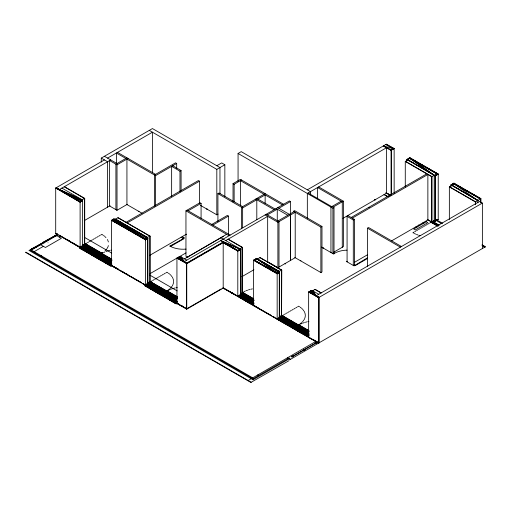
<?xml version="1.0" encoding="UTF-8"?>
<svg xmlns="http://www.w3.org/2000/svg" width="511" height="511" viewBox="0 0 511 511"><rect width="100%" height="100%" fill="white"/><g stroke="black" fill="none" stroke-linecap="round" stroke-linejoin="round"><path stroke-width="0.77" d="M104.423 159.917L55.705 188.042L55.705 233.489L80.106 247.573L80.106 246.941M253.028 379.769L253.028 378.855L289.232 357.956L290.018 358.409L253.028 379.769L28.935 250.39M281.612 316.692L277.16 319.266L277.16 273.187L277.537 271.878L278.438 271.354L279.281 271.501L279.281 316.948M477.868 202.873L477.868 200.484L453.966 183.775L453.966 183.136L450.894 184.912L450.894 186.502M81.428 246.174L82.526 246.174L82.526 200.734L81.428 200.734L80.106 201.494L80.106 247.573L59.365 235.29M146.778 283.905L147.877 283.905L147.877 238.458L145.456 239.863L111.59 220.305L114.01 218.906L111.59 220.305L111.59 265.752L145.456 285.304L145.456 239.225L114.01 219.545L114.01 218.906L114.956 219.455L118.086 217.648L150.068 236.108L150.068 281.555L147.289 283.158M179.361 256.637L177.566 258.036L186.751 263.344L176.934 258.036L186.751 263.702L223.192 242.668L223.192 288.108L186.751 309.149L176.934 303.483L176.934 258.036L180.951 256.809L184.235 261.613L179.361 257.276L179.361 256.637L184.235 261.613L289.379 200.912L290.478 201.545L290.478 214.307M253.437 300.244L253.858 299.995L242.84 293.633L237.8 296.546L237.807 250.46L240.029 249.176L240.873 249.33L240.873 294.77L240.029 294.623L240.579 294.943L240.579 249.496L220.675 240.572L237.807 250.46M277.16 318.628L277.16 319.266L279.581 317.868L279.581 272.42L277.537 271.878L256.873 258.905L254.644 260.188L253.545 260.188L253.545 305.635L271.603 315.779M482.378 248.531L482.378 203.091L479.548 201.449L316.232 295.741L311.065 291.232L311.065 290.599L312.01 291.142L315.14 289.335L321.234 292.854M305.093 317.293L304.767 318.238M173.389 283.33L173.063 284.276M173.465 282.755L173.599 281.797M305.176 316.718L305.303 315.753M182.005 306.408L182.101 305.827M108.108 246.551L108.345 245.599M300.979 260.846L300.717 260.77M138.998 211.318L138.737 211.235M172.827 284.838L172.379 285.764M304.53 318.8L304.083 319.726M107.367 248.033L107.84 247.113M115.601 219.078L147.577 237.545L115.307 219.251L114.956 220.088L145.456 239.225L146.778 238.458L147.877 238.458L145.833 237.915L115.863 219.57L114.956 220.088L114.01 219.545L112.216 220.305L145.45 239.499L147.251 238.458L146.306 237.915L146.734 237.391L147.577 237.545L147.577 282.985M171.357 287.188L171.996 286.301M303.061 321.151L303.7 320.256M106.352 249.457L107.048 248.582M105.937 249.988L105.074 250.805M82.226 201.411L82.226 199.814L81.383 199.66L80.955 200.184L81.901 200.734L80.106 202.132L55.705 188.042M278.438 271.354L278.01 271.878L279.581 272.42L277.16 273.819L253.545 260.188L256.618 258.413L279.281 271.501L256.873 258.905L277.16 273.187L278.955 272.42L277.16 273.819M114.956 220.088L115.627 219.43L114.956 219.819L114.01 219.545M311.065 291.232L312.01 291.781L312.681 291.123L308.644 291.998L308.644 337.445L318.826 342.958L318.826 297.517L309.27 291.998L311.065 290.599L308.644 291.998L318.513 297.696L482.378 203.091M179.361 257.276L180.306 257.819L180.977 257.161L177.566 258.036L186.751 263.069L178.039 258.036L179.361 257.001L180.306 257.544L180.658 256.976L181.213 257.295L184.235 261.613M301.215 322.978L300.181 323.731M170.035 288.523L170.904 287.706M169.511 289.015L168.477 289.775M301.733 322.486L302.608 321.662M81.939 199.98L81.383 199.66L80.483 200.184L81.428 200.734L80.106 201.768L56.018 187.863L80.106 202.132L82.526 200.734L80.483 200.184L59.404 189.543L110.721 159.917M80.106 247.573L81.901 246.174L80.7 246.864M145.456 239.863L147.251 238.458L145.833 237.915L145.456 239.225L112.216 220.305L114.01 219.27L114.956 219.455L114.956 219.819L114.01 219.27L112.688 220.305L145.456 239.225L115.863 219.57M279.281 271.501L256.324 258.585L254.171 260.188L277.16 273.455L278.955 272.42L277.537 271.878L278.482 272.42L277.16 273.455L253.545 260.188M433.711 220.433L435.449 221.097L435.449 175.656L438.227 174.047L438.227 219.494L433.609 222.157M237.8 251.099L240.266 249.311L237.8 250.735L222.879 242.482L237.8 251.099L240.873 249.33L220.912 237.8M237.8 296.546L240.579 294.943M391.369 194.059L391.369 150.208L393.521 148.605L393.048 148.605L391.056 150.023L394.147 148.605L394.147 193.247M438.227 219.494L435.129 220.918L436.624 219.851M222.956 242.163L237.8 250.735L240.029 249.176M166.752 290.912L167.825 290.21M298.456 324.875L299.529 324.172M101.874 253.181L102.89 252.504M101.274 162.083L101.274 158.097L152.438 128.561L219.966 167.551L219.966 193.861M107.572 158.097L152.431 132.196L152.431 172.859M126.932 157.829L115.914 164.184L115.914 209.631L117.019 210.27L127.348 204.304M117.019 164.823L117.019 210.27L109.616 205.997L109.616 160.55L117.019 164.823L128.037 158.461M82.68 244.999L84.717 243.824L84.717 198.377L80.955 200.184L82.526 200.734M142.084 213.291L126.932 204.541L126.932 159.1L155.587 175.637L176.678 163.463L176.678 168.247M55.705 233.489L58.082 234.498L56.018 233.31L57.277 234.032M30.558 249.636L31.343 249.176M55.616 235.162L56.402 234.709L57.034 235.073L56.248 235.526M56.561 234.805L56.874 234.983M31.893 249.132L55.539 235.482M32.052 249.227L55.693 235.571M31.184 250L31.969 249.54M32.442 249.451L31.184 249.087L32.525 249.496L33.279 249.061M56.089 235.801L56.402 235.622L55.143 235.258L56.165 235.846M33.988 248.653L35.17 247.969M35.879 247.56L37.054 246.877M37.763 246.468L38.945 245.791M39.654 245.382L56.638 235.571L61.358 238.298L45.434 247.496L40.714 244.769M56.938 235.584L57.449 235.29M84.277 220.624L110.089 205.722M34.141 251.668L43.397 246.321M60.662 236.35L59.161 237.027M171.639 196.665L171.639 166.369L179.981 171.185L181.086 170.553L181.086 190.482M216.817 165.73L221.697 162.913L224.846 164.734L224.846 196.626M238.069 181.367L238.069 153.466L241.218 151.646L310.484 191.638L310.484 194.825M82.603 245.587L84.245 244.641M85.343 243.913L86.761 243.095M87.47 242.687L88.652 242.003M89.361 241.594L90.536 240.911M91.252 240.502L92.427 239.825M93.136 239.416L94.318 238.733M95.027 238.324L96.209 237.641M96.918 237.232L98.093 236.555M98.802 236.139L99.984 235.462M100.693 235.054L101.874 234.37L102.89 235.047M84.404 244.731L85.58 244.047L84.717 243.824M85.58 244.865L86.525 244.322M149.289 130.382L216.817 169.371L224.846 164.734M126.115 222.279L198.402 180.549L199.501 181.181L199.501 203.506M80.936 248.914L85.976 246.002M127.22 222.917L199.501 181.181M82.514 249.822L87.547 246.915M84.085 250.729L89.125 247.822M85.663 251.636L90.696 248.729M87.234 252.549L92.274 249.636M88.805 253.456L93.845 250.55M90.383 254.363L95.416 251.457M91.954 255.276L96.994 252.364M93.532 256.183L98.566 253.277M100.22 253.322L101.165 252.773M101.446 252.939L102.296 252.811L101.746 253.111M95.103 257.09L100.143 254.184M100.456 253.999L101.638 253.322L111.507 259.013M101.874 253.456L103.088 252.836M101.089 254.363L102.034 253.82L111.468 259.269M96.681 257.998L101.715 255.091M98.253 258.911L103.292 255.998M99.83 259.818L104.864 256.912M188.003 257.448L185.947 256.267L185.953 210.819L199.973 202.72L201.079 203.359L201.079 218.51M233.035 201.973L233.035 183.634L240.432 179.367L283.567 204.266M101.402 260.725L106.441 257.819M188.157 210.819L201.079 203.359M217.922 221.538L217.922 193.637L219.021 192.998L242.636 206.629M233.035 183.634L234.134 184.273L241.531 180M102.979 261.638L108.013 258.726M146.734 237.391L145.833 237.915L146.778 238.458L145.45 239.499L111.59 220.305M150.068 236.108L146.306 237.915L147.877 238.458M104.551 262.545L109.59 259.639M106.122 263.452L111.162 260.546M107.7 264.359L111.475 262.181M109.271 265.273L111.794 263.817M112.107 265.452L110.849 266.18L79.365 248.001L84.398 245.095L111.775 260.904M218.076 214.083L216.817 214.812L216.817 169.371M149.934 255.245L186.426 234.179M182.657 238.171L183.762 237.532M181.086 237.264L183.762 238.803L170.54 246.443L169.907 246.078L184.548 237.985L182.191 236.625M211.765 224.45L227.369 215.444L228.468 216.083L228.468 234.421M265.145 193.637L241.531 207.268L241.531 228.794M212.87 225.089L228.468 216.083M217.922 193.637L242.636 207.9L256.803 199.724L256.803 219.653M257.902 199.086L265.145 194.908L265.145 203.678M150.113 273.609L186.023 252.875M180.306 257.819L181.213 257.295L180.951 256.809L186.751 260.163M226.597 234.287L186.751 257.525M184.471 258.841L223.403 236.369M307.335 189.817L386.437 144.147L394.147 148.605L391.075 150.375L383.365 145.922L393.048 148.605L390.819 149.889L383.365 145.922L391.369 150.208L390.819 149.889M147.404 283.631L149.595 282.372M150.93 281.504L151.997 280.89M152.706 280.482L153.881 279.804M154.59 279.396L155.772 278.712M156.481 278.303L157.663 277.62M158.372 277.211L159.553 276.528M160.256 276.119L161.438 275.442M162.147 275.033L163.328 274.35M164.037 273.941L165.219 273.257M165.928 272.848L166.988 272.235L167.825 272.804M146.05 284.595L147.251 283.905L145.456 285.304L145.45 284.94M149.749 282.462L150.93 281.778M267.349 214.901L277.269 209.178L277.269 221.135M278.84 208.264L290.478 201.545M186.515 263.203L223.192 242.029L237.8 250.735M225.715 240.572L267.662 216.357L267.662 261.798L277.895 267.707L277.895 222.266L265.145 214.901M146.287 286.639L151.326 283.733M223.192 242.303L186.438 263.523L186.438 308.97L221.129 288.939M147.864 287.552L152.898 284.64M149.436 288.46L154.475 285.553M151.013 289.367L156.047 286.46M152.585 290.274L157.624 287.367M154.156 291.187L159.196 288.274M277.895 220.988L294.112 211.631M155.734 292.094L160.767 289.188M277.895 222.266L295.211 212.263L295.211 257.71L277.307 268.051M157.305 293.001L162.345 290.095M158.883 293.914L163.916 291.002M165.181 291.366L166.12 290.823L150.694 281.912M239.927 248.78L242.418 247.343L242.182 292.656L243.325 292.043M160.454 294.821L165.494 291.915M165.807 291.73L166.988 291.046L150.068 281.555M167.269 290.938L167.653 291.161M167.353 290.983L168.119 290.81L167.57 291.11M166.988 291.864L167.934 291.321M162.032 295.728L167.065 292.822M163.603 296.635L168.643 293.729M165.181 297.549L170.214 294.636M406.82 159.464L409.886 157.688L438.227 174.047L435.155 175.822L406.82 159.464L406.82 161.054M166.752 298.456L171.792 295.55M405.274 186.956L405.274 161.444L407.765 160.007M168.323 299.363L173.363 296.457M341.176 201.181L330.949 207.083L330.943 252.53L331.339 252.306M169.901 300.276L174.934 297.364M333.146 207.083L343.379 201.181L343.379 246.621L333.804 252.153M171.472 301.183L176.512 298.277M332.917 208.22L334.015 207.587L334.015 253.028L332.917 253.667L332.917 208.22L238.069 153.466M173.05 302.09L176.825 299.912M174.621 302.997L177.138 301.547M177.458 303.183L176.199 303.911L144.715 285.732L149.749 282.826L177.125 298.628M257.557 258.962L260.048 257.525L281.772 270.07L281.567 315.632L281.567 270.185L259.844 257.646M320.87 227.082L321.975 226.443L321.975 271.89L320.87 272.523L320.87 227.082L293.435 211.241L294.54 210.602L321.975 226.443M241.812 276.726L253.91 269.744M342.964 218.325L386.514 193.184L386.514 147.736L307.335 193.452L307.335 218.171M347.078 216.402L348.183 215.763L354.404 219.353L354.404 264.8L353.299 265.439L353.299 219.992L347.078 216.402L347.078 261.849M267.86 262.597L268.454 262.252M351.172 217.494L426.762 173.849M390.136 195.272L387.849 196.594L384.227 194.499M352.277 218.127L427.867 174.487L427.867 219.928L391.445 240.956M353.299 219.992L354.404 219.353M405.274 161.444L431.725 176.71L434.209 175.279L434.209 220.72L435.155 221.269L435.155 175.822L409.892 158.327L409.886 157.688L407.427 159.477L409.892 158.052L438.227 174.047M240.445 293.927L242.655 292.656M242.936 292.548L243.313 292.765M281.772 270.07L278.01 271.878L279.581 272.42M243.012 292.592L243.785 292.42L243.236 292.72M240.4 294.502L241.946 293.608M238.42 295.824L240.266 294.758M242.099 293.697L243.281 293.02L242.418 292.516M242.655 293.474L243.594 292.924M239.378 297.453L243.836 294.879M243.99 294.79L244.411 294.547M240.949 298.36L245.408 295.786M245.561 295.697L245.989 295.454M242.527 299.274L246.985 296.699M247.139 296.61L247.56 296.361M367.466 266.442L367.466 228.168L368.572 227.536L401.467 246.532M244.098 300.181L248.557 297.606M248.71 297.517L249.138 297.274M245.676 301.088L250.128 298.513M250.288 298.424L250.709 298.181M247.247 301.995L251.706 299.427M251.859 299.337L252.287 299.088M480.621 202.88L480.621 198.894L453.966 183.775L451.737 185.059L451.187 184.739L477.868 200.484L450.894 184.912M449.354 219.583L449.354 186.892L451.839 185.455M346.975 250.147A18.696 10.795 0 0 0 334.488 253.303L333.702 254.12L321.502 247.075M248.825 302.908L253.277 300.334M250.396 303.815L253.577 301.975M251.974 304.722L253.884 303.623M354.34 262.386L367.396 254.842M367.435 257.819L354.085 265.892L346.292 261.389L347.084 261.3M367.403 258.566L355.503 265.433L354.404 264.8M414.051 232.083L412.914 232.748L413.584 233.08M414.76 231.675L415.941 230.998M416.65 230.589L417.832 229.905M418.541 229.496L419.723 228.813M420.425 228.404L421.607 227.727M422.316 227.318L423.498 226.635M424.207 226.226L425.388 225.543M426.097 225.134L427.279 224.45M427.982 224.042L429.163 223.364M429.872 222.956L431.488 222.023M431.488 222.291L434.209 220.72M312.01 291.781L312.917 291.257L316.232 295.741L312.01 291.781L312.01 291.142L311.065 290.963L309.27 291.998L319.062 297.376L319.062 342.824L317.663 342.057L319.062 342.824M433.143 221.883L434.682 220.995M433.296 221.978L432.114 222.655L431.252 222.157M435.129 220.918L437.595 219.494L437.122 219.494M431.961 222.841L432.906 222.291M449.354 186.892L475.377 201.915L480.934 198.709L480.934 202.695M279.185 317.005L281.772 315.242L298.692 325.009L297.511 325.692M282.634 315.466L283.701 314.853M284.403 314.444L285.585 313.76M286.294 313.352L287.476 312.675M288.185 312.266L289.367 311.582M290.076 311.173L291.251 310.49M291.96 310.081L293.142 309.398M293.851 308.989L295.032 308.312M295.741 307.903L296.923 307.22M297.632 306.811L298.692 306.198L299.529 306.76M279.108 317.593L281.299 316.328M281.452 316.418L282.634 315.741M278.731 320.173L283.19 317.599M280.309 321.08L284.761 318.513M281.88 321.994L286.339 319.42M283.452 322.901L287.91 320.327M285.029 323.808L289.488 321.234M286.601 324.721L291.059 322.147M288.178 325.628L292.637 323.054M289.75 326.535L294.208 323.961M291.327 327.442L295.78 324.875M296.885 325.328L297.83 324.785L282.398 315.875M292.899 328.356L297.357 325.782M298.973 324.9L299.823 324.772L299.274 325.073M298.692 325.826L299.638 325.283M294.477 329.263L298.929 326.689M299.082 326.599L299.51 326.357M296.048 330.17L300.506 327.596M300.66 327.506L301.088 327.264M297.619 331.083L302.078 328.509M302.231 328.42L302.659 328.171M299.197 331.99L303.655 329.416M303.809 329.327L304.23 329.084M300.768 332.897L305.227 330.323M305.38 330.234L305.808 329.991M302.346 333.804L306.798 331.237M306.958 331.147L307.379 330.898M303.917 334.718L308.376 332.144M308.529 332.054L308.957 331.805M305.495 335.625L308.676 333.785M307.066 336.532L308.976 335.433M248.148 380.497L251.214 378.721M252.006 378.268L315.677 341.508M257.793 375.285L258.387 374.946M304.032 349.23L303.56 349.505L303.796 349.914M292.222 356.32L291.436 356.774L292.068 357.138L292.854 356.684M315.836 342.683L316.622 342.229M292.777 356.276L315.76 343.002M292.931 356.365L315.913 343.098M316.469 343.047L317.254 342.594L316.545 342.274M293.327 356.589L292.068 356.231L293.09 356.09M316.309 343.322L316.622 343.143L315.677 342.594L315.204 342.779L315.44 343.188M305.054 349.914L303.949 349.275M290.178 359.501L485.45 246.762L482.224 244.897M289.022 360.657L250.888 382.439L25.55 252.345M69.822 241.639L70.16 241.473M167.225 290.912L168.394 290.325M169.154 289.948L170.495 289.379M244.079 291.666L245.344 291.034M298.929 324.875L300.104 324.287M300.858 323.91L302.199 323.335M103.848 252.46L104.819 251.987M230.206 292.158L230.563 291.998M248.423 289.884L249.936 289.475M171.338 289.066L172.763 288.568M246.174 290.714L247.58 290.197M303.042 323.022L304.467 322.53M106.013 251.565L107.431 251.061M173.676 288.325L175.196 287.929M250.85 289.239L252.402 288.887M305.38 322.288L306.9 321.885M108.326 250.799L109.865 250.428M110.791 250.205L111.149 250.122M176.142 287.738L177.208 287.559M307.846 321.7L308.912 321.521M112.216 265.752L111.59 265.752L141.304 282.589M253.545 305.635L254.171 305.635M177.566 303.483L176.934 303.483L186.751 308.785L181.501 305.757M186.24 234.479L185.902 234.287M420.202 235.648L418.681 235.245M278.533 317.503L279.581 317.868M416.439 234.408L417.845 234.932M80.483 200.184L81.901 200.734L80.106 201.768L56.255 187.722L80.106 201.494M220.675 240.572L240.873 249.33M81.428 200.734L59.404 189.543L82.226 199.814L61.92 188.086M59.404 189.543L81.383 199.66M169.907 246.078L172.143 247.177A18.69 10.795 0 0 0 186.055 249.106M368.833 207.3L369.51 207.632M414.344 233.463L415.603 234.089M394.147 148.605L385.882 144.466L393.048 148.605M389.465 194.614L386.073 192.807L389.369 194.582M308.644 291.998L318.826 297.517M178.224 303.841L179.533 304.562M314.169 340.134L316.264 341.284M237.123 295.805L222.879 287.929L318.513 343.143L318.513 297.696M272.989 316.558L274.381 317.344M256.88 307.162L254.848 306.012L271.75 315.779M258.227 307.929L259.582 308.689M142.69 283.375L144.07 284.161M113.602 266.544L118.45 269.297M123.298 272.056L124.678 272.848M126.064 273.634L127.45 274.42M480.621 198.894L453.966 183.5L451.5 184.925L453.966 183.136L480.934 198.709L453.966 183.5L451.737 185.059L477.868 200.484M453.966 183.775L480.385 199.028L480.385 202.215M435.449 175.656L434.893 175.337L437.595 174.053L409.892 158.052L407.663 159.611L407.114 159.298L435.155 175.822L409.892 158.327L407.663 159.611L435.155 175.822M405.478 161.323L431.929 176.595L431.929 222.042L428.084 219.819M449.559 186.777L475.581 201.8L475.581 204.189M481.911 245.082L485.137 246.941M482.32 245.587L484.901 247.081M437.122 220.132L442.596 223.294M436.337 220.586L441.811 223.748M385.933 192.851L390.436 195.451M433.769 222.068L439.243 225.23M432.67 221.614L438.751 225.127M432.197 221.883L438.31 225.415M432.587 222.477L437.991 225.594M384.023 194.621L387.645 196.709M427.234 219.57L431.725 222.157L431.725 176.71M432.114 222.751L438.195 226.258M431.016 222.291L437.365 225.958M423.146 222.655L423.932 223.115M422.354 223.109L423.146 223.569M418.796 225.044L418.535 225.121M416.063 226.75L416.848 227.203M415.271 227.203L416.063 227.657M318.666 186.911L343.379 201.181M332.048 206.45L334.015 207.587M308.12 192.998L331.735 206.629M367.466 228.168L400.368 247.164M282.462 204.905L240.432 180.639L240.432 205.352M277.741 207.632L290.491 214.99L290.491 260.438L290.452 215.016L289.347 214.377M276.164 208.539L287.814 215.265M256.803 198.453L275.218 209.082M255.698 199.086L274.12 209.721M334.015 253.028L334.488 253.303M266.25 214.262L279 221.627L279 267.074M176.678 163.463L175.573 162.824L154.482 175.005L154.482 206.099M172.744 165.73L181.086 170.553M117.485 152.374L155.587 174.366M125.834 158.461L116.387 153.006L116.387 164.172M294.79 257.467L321.189 272.708M200.28 205.262L216.939 214.882M104.423 156.283L117.019 163.552M284.978 263.619L285.572 263.957M101.274 158.097L107.572 161.732L107.572 207.179M187.052 210.187L230.186 235.086M185.953 210.819L229.081 235.724M228.2 239.142L242.418 247.343M227.995 239.257L242.208 247.465L242.208 292.912M314.936 289.45L321.029 292.969M319.062 297.376L309.743 291.998L311.065 290.963L312.01 291.506L312.362 290.938L312.917 291.257L312.655 290.772L318.749 294.285M256.324 258.585L278.993 271.673M64.412 186.656L84.717 198.377M64.207 186.77L84.513 198.498L84.513 243.939M117.881 217.763L149.864 236.223L149.864 281.67M299.101 324.83L299.478 325.047M242.655 292.381L253.731 298.775M298.692 324.734L308.951 330.662M243.44 293.02L253.571 298.871M299.478 325.373L308.797 330.751M115.307 219.251L147.289 237.711M243.389 293.352L243.977 293.691M242.968 293.288L253.775 299.529M299.005 325.648L308.989 331.409M241.946 293.065L253.462 299.714M297.983 325.418L308.676 331.588M297.939 325.443L308.887 331.767M242.687 293.723L253.641 300.046M297.785 325.533L308.733 331.856M241.473 293.333L254.05 300.602M280.826 316.06L308.753 332.182M242.259 293.972L253.897 300.692M281.139 316.418L308.74 332.354M241.901 294.176L253.539 300.896M281.254 316.897L308.631 332.706M241.115 294.63L253.437 301.745M280.469 317.35L309.212 333.951M240.33 295.083L254.018 302.991M279.683 317.81L309.11 334.801M239.544 295.543L253.916 303.841M278.897 318.264L309.008 335.65M238.752 295.997L253.814 304.69M278.112 318.717L308.906 336.5M223.192 287.744L229.222 291.225M229.707 291.506L236.452 295.403M273.104 316.558L275.282 317.823M309.27 337.445L310.637 338.231M311.959 338.997L316.098 341.38M316.558 341.648L318.826 342.958M237.966 296.45L253.712 305.54M277.32 319.171L308.804 337.349M315.287 342.734L316.386 343.366L315.6 343.277M303.636 349.46L304.735 350.092L303.949 350.003M202.643 299.337L203.199 299.657M293.244 356.18L293.403 356.64L292.305 356.001M292.145 356.365L292.777 356.729M84.277 237.257L111.698 253.086M149.793 275.084L177.164 290.887M287.342 357.866L288.364 358.454M289.156 358.907L290.337 359.591M101.574 252.868L101.951 253.086M85.58 243.779L102.111 253.322M166.988 290.778L177.247 296.699M86.365 244.411L101.006 252.862M167.774 291.411L177.093 296.789M85.899 244.686L100.539 253.137M111.922 259.805L102.034 254.095L101.561 254.363L111.756 260.252M167.301 291.685L177.285 297.447M84.871 244.456L100.929 253.731M166.279 291.455L176.972 297.632M83.772 244.367L111.915 260.616M149.123 282.098L177.183 298.296M84.085 244.731L111.685 260.661M149.436 282.462L177.036 298.392M84.251 245.184L111.628 260.987M149.602 282.909L176.978 298.718M83.465 245.638L111.526 261.836M148.81 283.369L176.876 299.567M82.673 246.091L111.424 262.686M148.024 283.822L176.774 300.417M81.888 246.545L111.321 263.535M147.238 284.276L177.355 301.662M81.102 246.998L111.903 264.781M146.453 284.729L177.253 302.512M59.167 235.124L71.483 242.24M71.847 242.444L79.441 246.832L77.378 245.606M113.57 266.538L118.322 269.278M119.676 270.064L124.524 272.861M125.106 273.193L129.922 275.978M131.206 276.719L141.4 282.602M142.741 283.375L144.102 284.161M180.319 305.073L178.224 303.86L179.495 304.594M80.316 247.452L111.8 265.631M112.842 266.116L118.456 269.354M145.667 285.183L177.145 303.362M180.779 305.335L182.063 306.076M79.524 247.905L111.008 266.084M144.875 285.636L176.359 303.815M56.325 234.753L56.957 235.117M56.932 235.29L57.449 235.584M55.067 235.303L55.38 235.482L43.556 241.946M55.693 235.667L56.089 235.89M44.189 242.31L44.578 242.533M44.502 242.578L43.167 242.169L44.189 242.763M43.084 242.22L43.403 242.399L31.58 248.863M43.716 242.578L44.106 242.808M32.206 249.221L32.602 249.451M30.43 249.521L252.715 377.859M29.721 249.936L253.028 378.855M25.863 252.159L251.24 382.279M56.018 233.31L56.491 233.578M435.091 221.231L433.858 220.369M67.835 239.991L69.879 241.192M71.923 242.399L76.018 244.807M433.782 220.458L435.155 221.269M231.828 292.618L233.821 293.806M103.548 235.482L104.531 236.261M300.181 307.2L301.215 307.954M168.477 273.238L169.505 273.992M105.074 236.746L105.937 237.57M301.733 308.446L302.608 309.27M170.029 274.49L170.904 275.308M312.655 290.772L316.232 295.741M304.083 311.212L304.53 312.138M303.061 309.781L303.7 310.675M171.357 275.825L171.996 276.713M172.379 277.249L172.827 278.176M107.367 239.518L107.84 240.445M304.767 312.7L305.093 313.639M173.063 278.738L173.389 279.683M108.108 241L108.345 241.952M305.169 314.22L305.303 315.178M173.465 280.258L173.599 281.216M475.377 201.915L475.377 204.311M391.075 150.375L391.075 195.023M342.281 247.26L342.281 201.813L317.567 187.543L317.567 198.709M242.636 207.9L242.636 227.836M234.134 184.273L234.134 201.813M186.751 263.702L186.751 309.149M179.981 171.185L179.981 191.912M155.587 175.637L155.587 205.933M231.783 292.873L231.311 292.918L231.783 292.873M244.201 293.627L243.734 293.672L244.201 293.627M168.815 329.225L168.349 329.269L168.815 329.225M206.814 209.037L207.242 209.165L206.814 209.037M41.678 255.826L41.206 255.864L41.678 255.826M68.206 240.509L67.733 240.553L68.206 240.509M322.933 247.905L323.361 248.027L322.933 247.905M36.466 247.337L36 247.298L36.466 247.337M258.042 375.266L257.57 375.221L258.042 375.266M375.163 199.858L374.697 199.814L375.163 199.858M48.008 242.802L47.989 242.776M256.637 258.764L254.644 260.188L277.16 273.187L254.171 260.188L256.637 258.764M437.122 174.053L435.129 175.471L437.595 174.053L409.892 158.327L437.122 174.053M150.694 282.187L150.221 282.462L165.174 291.098L165.647 290.823L150.694 282.187M426.295 221.748L413.699 229.017L415.271 229.931L427.867 222.655L426.295 221.748M282.398 316.149L281.925 316.424L296.885 325.053L297.357 324.785L282.398 316.149M277.16 318.902L275.768 318.123L277.16 318.902"/></g></svg>
